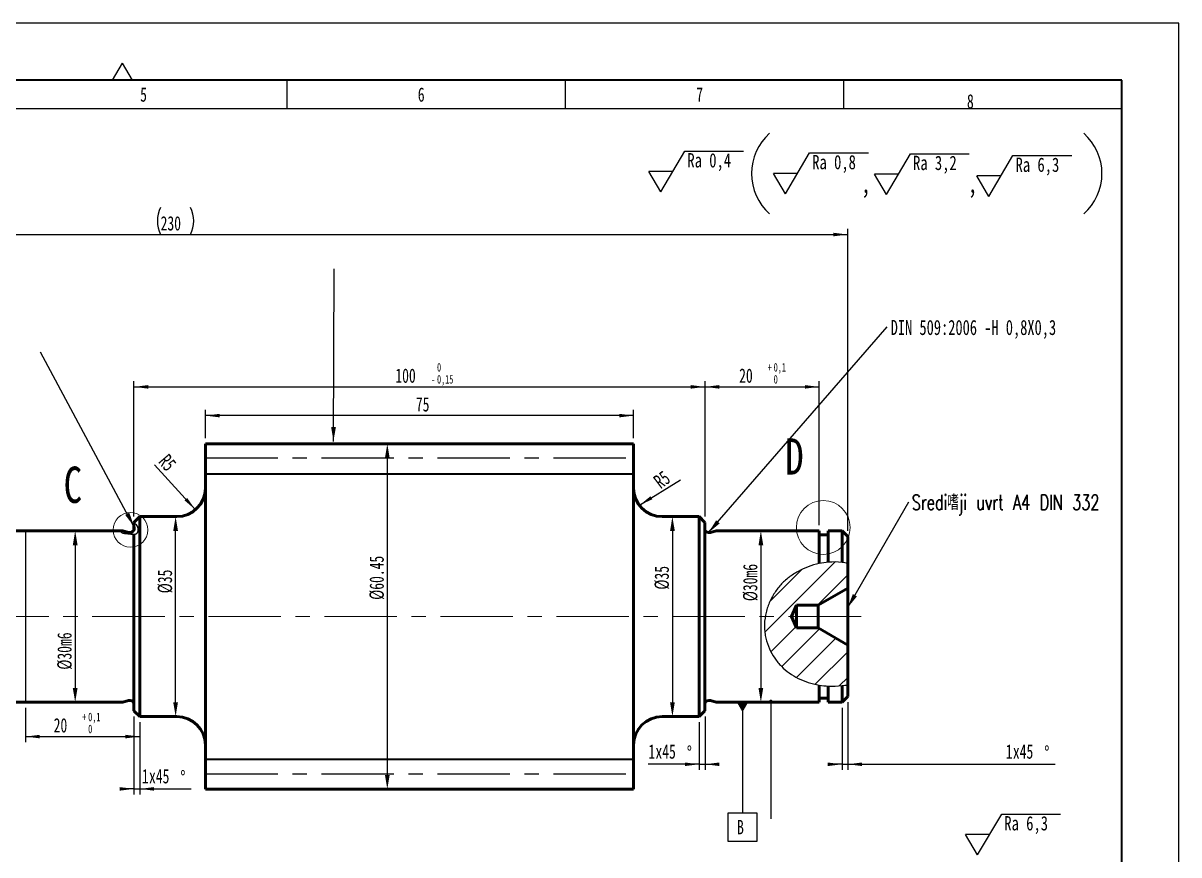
# Model space of a CAD drawing. Header units: millimetres. Extents: x 0 to 565, y 0 to 297.
# Drawn here: x 217.6 to 420, y 151.3 to 297 of the extents above; entities that cross this region are included whole.
import ezdxf

# ---------------------------------------------------------------- set-up
doc = ezdxf.new("R2010")
doc.units = ezdxf.units.MM
doc.header["$PDSIZE"] = -1
doc.linetypes.add('CENTERX2', pattern=[20.32, 12.7, -2.54, 2.54, -2.54])
doc.layers.add('SAST-DEBELO', color=218, linetype='Continuous', lineweight=35)
doc.layers.add('SAST-TANKO', color=218, linetype='Continuous')
doc.layers.add('SLD-0', color=7, linetype='Continuous')
doc.styles.add('SLDTEXTSTYLE0', font='TXT', dxfattribs={"width": 0.75})
doc.styles.add('SLDTEXTSTYLE2', font='TXT', dxfattribs={"width": 0.7})
doc.styles.add('SLDTEXTSTYLE3', font='TXT', dxfattribs={"width": 0.7, "bigfont": 'bigfont'})
doc.dimstyles.new('SLDDIMSTYLE0', dxfattribs={"dimtxt": 2.5, "dimasz": 2.5, "dimexe": 0, "dimexo": 0.0625, "dimtad": 1, "dimdec": 0, "dimrnd": 1e-09, "dimzin": 12, "dimdsep": 46, "dimtxsty": 'SLDTEXTSTYLE2', "dimsah": 1, "dimcen": 0.09, "dimadec": 0, "dimazin": 3, "dimtol": 1, "dimtp": 0.1, "dimtfac": 1, "dimtdec": 1, "dimtofl": 0, "dimtmove": 0, "dimatfit": 3, "dimfxl": 1, "dimfrac": 2, "dimtolj": 1, "dimarcsym": 0})
doc.dimstyles.new('SLDDIMSTYLE1', dxfattribs={"dimtxt": 2.5, "dimasz": 2.5, "dimexe": 0, "dimexo": 0.0625, "dimtad": 1, "dimdec": 0, "dimrnd": 1e-09, "dimzin": 12, "dimdsep": 46, "dimtxsty": 'SLDTEXTSTYLE2', "dimsah": 1, "dimcen": 0.09, "dimadec": 0, "dimazin": 3, "dimtfac": 1, "dimtdec": 1, "dimtofl": 0, "dimtmove": 0, "dimatfit": 3, "dimfxl": 1, "dimfrac": 2, "dimtolj": 1, "dimtzin": 12, "dimarcsym": 0})
doc.dimstyles.new('SLDDIMSTYLE2', dxfattribs={"dimtxt": 2.5, "dimasz": 2.5, "dimexe": 0, "dimexo": 0.0625, "dimtad": 1, "dimdec": 0, "dimrnd": 1e-09, "dimzin": 12, "dimdsep": 46, "dimtxsty": 'SLDTEXTSTYLE2', "dimsah": 1, "dimcen": 0.09, "dimadec": 0, "dimazin": 3, "dimtol": 1, "dimtm": 0.15, "dimtfac": 1, "dimtofl": 0, "dimtmove": 0, "dimatfit": 3, "dimfxl": 1, "dimfrac": 2, "dimtolj": 1, "dimarcsym": 0})
doc.dimstyles.new('SLDDIMSTYLE3', dxfattribs={"dimtxt": 2.5, "dimasz": 2.5, "dimexe": 0, "dimexo": 0.0625, "dimtad": 1, "dimrnd": 1e-09, "dimzin": 12, "dimdsep": 46, "dimtxsty": 'SLDTEXTSTYLE2', "dimsah": 1, "dimcen": 0.09, "dimadec": 0, "dimazin": 3, "dimtfac": 1, "dimtdec": 1, "dimtofl": 0, "dimtmove": 0, "dimatfit": 3, "dimfxl": 1, "dimfrac": 2, "dimtolj": 1, "dimtzin": 12, "dimarcsym": 0})
doc.dimstyles.new('SLDDIMSTYLE4', dxfattribs={"dimtxt": 2.5, "dimasz": 2.5, "dimexe": 0, "dimexo": 0.0625, "dimtad": 1, "dimdec": 0, "dimrnd": 1e-09, "dimzin": 12, "dimdsep": 46, "dimtxsty": 'SLDTEXTSTYLE2', "dimsah": 1, "dimcen": 0, "dimadec": 0, "dimazin": 3, "dimtfac": 1, "dimtdec": 1, "dimtofl": 0, "dimtmove": 1, "dimatfit": 3, "dimfxl": 1, "dimfrac": 2, "dimtolj": 1, "dimtzin": 12, "dimarcsym": 0})
doc.dimstyles.new('SLDDIMSTYLE5', dxfattribs={"dimtxt": 2.5, "dimasz": 2.5, "dimexe": 0, "dimexo": 0.0625, "dimtad": 1, "dimdec": 0, "dimrnd": 1e-09, "dimzin": 12, "dimdsep": 46, "dimtxsty": 'SLDTEXTSTYLE2', "dimsah": 1, "dimcen": 0.09, "dimadec": 0, "dimazin": 3, "dimtfac": 1, "dimtdec": 1, "dimtmove": 0, "dimatfit": 0, "dimfxl": 1, "dimfrac": 2, "dimtolj": 1, "dimtzin": 12, "dimarcsym": 0})
doc.dimstyles.new('SLDDIMSTYLE6', dxfattribs={"dimtxt": 0.18, "dimasz": 2.5, "dimexe": 0, "dimexo": 0.0625, "dimgap": 0, "dimtad": 0, "dimtih": 1, "dimtoh": 1, "dimdec": 0, "dimrnd": 1e-09, "dimzin": 0, "dimdsep": 46, "dimtxsty": 'Standard', "dimsah": 1, "dimcen": 0.09, "dimadec": 0, "dimazin": 0, "dimtfac": 2.5, "dimtdec": 0, "dimtofl": 0, "dimtmove": 0, "dimatfit": 3, "dimfxl": 1, "dimfrac": 2, "dimtolj": 1, "dimtzin": 0, "dimarcsym": 0})
doc.dimstyles.new('SLDDIMSTYLE8', dxfattribs={"dimtxt": 0.18, "dimasz": 0.62, "dimexe": 0, "dimexo": 0.0625, "dimgap": 0, "dimtad": 0, "dimtih": 1, "dimtoh": 1, "dimdec": 0, "dimrnd": 1e-09, "dimzin": 0, "dimdsep": 46, "dimtxsty": 'Standard', "dimblk1": 'DOT', "dimblk2": 'DOT', "dimsah": 1, "dimcen": 0.09, "dimadec": 0, "dimazin": 0, "dimtfac": 0.62, "dimtdec": 0, "dimtofl": 0, "dimtmove": 0, "dimatfit": 3, "dimldrblk": 'DOT', "dimfxl": 1, "dimfrac": 2, "dimtolj": 1, "dimtzin": 0, "dimarcsym": 0})

# ---------------------------------------------------------------- blocks, each defined once
blk = doc.blocks.new('SW_SFSYMBOL_0')
at = {"layer": 'SLD-0', "color": 0}
for p, q in [((-4.67, -3.57), (-0.46, 3.57)), ((-0.46, 3.57), (9.84, 3.57)), ((-4.67, -3.57), (-6.78, 0)), ((-2.57, 0), (-6.78, 0))]:
    blk.add_line(p, q, dxfattribs=at)
at = {"layer": 'SLD-0', "color": 0, "insert": (0, 3.22), "char_height": 2.5, "attachment_point": 1, "style": 'SLDTEXTSTYLE0'}
blk.add_mtext('Ra 0,4', dxfattribs=at)
blk = doc.blocks.new('SW_SFSYMBOL_1')
at = {"layer": 'SLD-0', "color": 0}
for p, q in [((-4.67, -3.57), (-0.46, 3.57)), ((-0.46, 3.57), (9.84, 3.57)), ((-4.67, -3.57), (-6.78, 0)), ((-2.57, 0), (-6.78, 0))]:
    blk.add_line(p, q, dxfattribs=at)
at = {"layer": 'SLD-0', "color": 0, "insert": (0, 3.22), "char_height": 2.5, "attachment_point": 1, "style": 'SLDTEXTSTYLE0'}
blk.add_mtext('Ra 0,8', dxfattribs=at)
blk = doc.blocks.new('SW_SFSYMBOL_2')
at = {"layer": 'SLD-0', "color": 0}
for p, q in [((-4.67, -3.57), (-0.46, 3.57)), ((-0.46, 3.57), (9.84, 3.57)), ((-4.67, -3.57), (-6.78, 0)), ((-2.57, 0), (-6.78, 0))]:
    blk.add_line(p, q, dxfattribs=at)
at = {"layer": 'SLD-0', "color": 0, "insert": (0, 3.22), "char_height": 2.5, "attachment_point": 1, "style": 'SLDTEXTSTYLE0'}
blk.add_mtext('Ra 3,2', dxfattribs=at)
blk = doc.blocks.new('SW_SFSYMBOL_3')
at = {"layer": 'SLD-0', "color": 0}
for p, q in [((-4.67, -3.57), (-0.46, 3.57)), ((-0.46, 3.57), (9.84, 3.57)), ((-4.67, -3.57), (-6.78, 0)), ((-2.57, 0), (-6.78, 0))]:
    blk.add_line(p, q, dxfattribs=at)
at = {"layer": 'SLD-0', "color": 0, "insert": (0, 3.22), "char_height": 2.5, "attachment_point": 1, "style": 'SLDTEXTSTYLE0'}
blk.add_mtext('Ra 6,3', dxfattribs=at)
blk = doc.blocks.new('_D')
at = {"layer": 'SLD-0', "transparency": 16777216}
for p, q in [((218.01, 177.06), (218.01, 171.04)), ((238.01, 174.56), (238.01, 171.04)), ((218.01, 172.04), (238.01, 172.04))]:
    blk.add_line(p, q, dxfattribs=at)
for points in [[(218.01, 172.04), (220.51, 171.73), (220.51, 172.35)], [(238.01, 172.04), (235.51, 172.35), (235.51, 171.73)]]:
    blk.add_solid(points, dxfattribs=at)
at = {"layer": 'SLD-0', "transparency": 16777216, "attachment_point": 1, "style": 'SLDTEXTSTYLE2'}
for s, insert, char_height in [('0,1', (228.99, 176.23), 1.5), ('20', (222.94, 175.27), 2.5), ('+', (227.94, 176.23), 1.5), ('0', (228.99, 174.13), 1.5)]:
    blk.add_mtext(s, dxfattribs=dict(at, insert=insert, char_height=char_height))
blk = doc.blocks.new('_D_1')
at = {"layer": 'SLD-0', "transparency": 16777216}
for p, q in [((249.51, 224.29), (249.51, 229.26)), ((324.51, 224.29), (324.51, 229.26)), ((324.51, 228.26), (249.51, 228.26))]:
    blk.add_line(p, q, dxfattribs=at)
for points in [[(249.51, 228.26), (252.01, 227.95), (252.01, 228.57)], [(324.51, 228.26), (322.01, 228.57), (322.01, 227.95)]]:
    blk.add_solid(points, dxfattribs=at)
at = {"layer": 'SLD-0', "transparency": 16777216, "insert": (286.37, 231.48), "char_height": 2.5, "attachment_point": 1, "style": 'SLDTEXTSTYLE2'}
blk.add_mtext('75', dxfattribs=at)
blk = doc.blocks.new('_D_2')
at = {"layer": 'SLD-0', "transparency": 16777216}
for p, q in [((237.01, 210.56), (237.01, 234.29)), ((237.01, 233.29), (337.01, 233.29)), ((337.01, 210.56), (337.01, 234.29))]:
    blk.add_line(p, q, dxfattribs=at)
for points in [[(237.01, 233.29), (239.51, 232.98), (239.51, 233.6)], [(337.01, 233.29), (334.51, 233.6), (334.51, 232.98)]]:
    blk.add_solid(points, dxfattribs=at)
at = {"layer": 'SLD-0', "transparency": 16777216, "attachment_point": 1, "style": 'SLDTEXTSTYLE2'}
for s, insert, char_height in [('0', (290.08, 237.47), 1.5), ('100', (282.78, 236.51), 2.5), ('0,15', (290.08, 235.37), 1.5), ('-', (289.03, 235.37), 1.5)]:
    blk.add_mtext(s, dxfattribs=dict(at, insert=insert, char_height=char_height))
blk = doc.blocks.new('_D_3')
at = {"layer": 'SLD-0', "transparency": 16777216}
for p, q in [((337.01, 210.56), (337.01, 234.29)), ((337.01, 233.29), (357.01, 233.29)), ((357.01, 209.06), (357.01, 234.29))]:
    blk.add_line(p, q, dxfattribs=at)
for points in [[(337.01, 233.29), (339.51, 232.98), (339.51, 233.6)], [(357.01, 233.29), (354.51, 233.6), (354.51, 232.98)]]:
    blk.add_solid(points, dxfattribs=at)
at = {"layer": 'SLD-0', "transparency": 16777216, "attachment_point": 1, "style": 'SLDTEXTSTYLE2'}
for s, insert, char_height in [('+', (347.99, 237.47), 1.5), ('0,1', (349.04, 237.47), 1.5), ('20', (342.99, 236.51), 2.5), ('0', (349.04, 235.37), 1.5)]:
    blk.add_mtext(s, dxfattribs=dict(at, insert=insert, char_height=char_height))
blk = doc.blocks.new('_D_5')
at = {"layer": 'Defpoints', "color": 0, "transparency": 16777216}
for p in [(244.3, 210.56), (244.51, 210.56), (244.51, 175.56)]:
    blk.add_point(p, dxfattribs=at)
at = {"layer": 'SLD-0', "color": 0, "lineweight": -2, "transparency": 16777216}
for p, q in [((244.44, 210.56), (244.3, 210.56)), ((244.3, 178.06), (244.3, 208.06)), ((244.44, 175.56), (244.3, 175.56))]:
    blk.add_line(p, q, dxfattribs=at)
at = {"layer": 'SLD-0', "color": 0, "transparency": 16777216}
for points in [[(243.88, 208.06), (244.71, 208.06), (244.3, 210.56)], [(243.88, 178.06), (244.71, 178.06), (244.3, 175.56)]]:
    blk.add_solid(points, dxfattribs=at)
at = {"layer": 'SLD-0', "color": 0, "transparency": 16777216, "insert": (241.17, 199.21), "char_height": 2.5, "attachment_point": 2, "rotation": 90, "style": 'SLDTEXTSTYLE2'}
blk.add_mtext('\\A1;%%C35', dxfattribs=at)
blk = doc.blocks.new('_D_6')
at = {"layer": 'Defpoints', "color": 0, "transparency": 16777216}
for p in [(249.51, 223.29), (249.51, 162.84), (281.37, 162.84)]:
    blk.add_point(p, dxfattribs=at)
at = {"layer": 'SLD-0', "color": 0, "lineweight": -2, "transparency": 16777216}
for p, q in [((249.57, 223.29), (281.37, 223.29)), ((281.37, 220.79), (281.37, 165.34)), ((249.57, 162.84), (281.37, 162.84))]:
    blk.add_line(p, q, dxfattribs=at)
at = {"layer": 'SLD-0', "color": 0, "transparency": 16777216}
for points in [[(280.95, 220.79), (281.79, 220.79), (281.37, 223.29)], [(280.95, 165.34), (281.79, 165.34), (281.37, 162.84)]]:
    blk.add_solid(points, dxfattribs=at)
at = {"layer": 'SLD-0', "color": 0, "transparency": 16777216, "insert": (278.25, 199.85), "char_height": 2.5, "attachment_point": 2, "rotation": 90, "style": 'SLDTEXTSTYLE2'}
blk.add_mtext('\\A1;%%C60.45', dxfattribs=at)
blk = doc.blocks.new('_D_7')
at = {"layer": 'Defpoints', "color": 0, "transparency": 16777216}
for p in [(329.51, 210.56), (329.51, 175.56), (331.3, 175.56)]:
    blk.add_point(p, dxfattribs=at)
at = {"layer": 'SLD-0', "color": 0, "lineweight": -2, "transparency": 16777216}
for p, q in [((329.57, 210.56), (331.3, 210.56)), ((331.3, 208.06), (331.3, 178.06)), ((329.57, 175.56), (331.3, 175.56))]:
    blk.add_line(p, q, dxfattribs=at)
at = {"layer": 'SLD-0', "color": 0, "transparency": 16777216}
for points in [[(330.89, 208.06), (331.72, 208.06), (331.3, 210.56)], [(330.89, 178.06), (331.72, 178.06), (331.3, 175.56)]]:
    blk.add_solid(points, dxfattribs=at)
at = {"layer": 'SLD-0', "color": 0, "transparency": 16777216, "insert": (328.18, 199.85), "char_height": 2.5, "width": 4.6917, "attachment_point": 2, "rotation": 90, "style": 'SLDTEXTSTYLE2'}
blk.add_mtext('\\A1;%%C35', dxfattribs=at)
blk = doc.blocks.new('_D_8')
at = {"layer": 'SLD-0', "transparency": 16777216}
blk.add_line((325.51, 212.55), (332.69, 217.03), dxfattribs=at)
blk.add_solid([(325.51, 212.55), (327.8, 213.61), (327.47, 214.14)], dxfattribs=at)
at = {"layer": 'SLD-0', "transparency": 16777216, "insert": (327.75, 217.34), "char_height": 2.5, "attachment_point": 1, "rotation": 36.9939, "style": 'SLDTEXTSTYLE2'}
blk.add_mtext('R5', dxfattribs=at)
blk = doc.blocks.new('_D_9')
at = {"layer": 'SLD-0', "transparency": 16777216}
blk.add_line((247.77, 211.77), (240.61, 219.63), dxfattribs=at)
blk.add_solid([(247.77, 211.77), (246.32, 213.83), (245.86, 213.41)], dxfattribs=at)
at = {"layer": 'SLD-0', "transparency": 16777216, "insert": (243.05, 221.74), "char_height": 2.5, "attachment_point": 1, "rotation": 310.7583, "style": 'SLDTEXTSTYLE2'}
blk.add_mtext('R5', dxfattribs=at)
blk = doc.blocks.new('_D_10')
at = {"layer": 'Defpoints', "color": 0, "transparency": 16777216}
for p in [(338.98, 208.06), (338.98, 178.06), (346.79, 178.06)]:
    blk.add_point(p, dxfattribs=at)
at = {"layer": 'SLD-0', "color": 0, "lineweight": -2, "transparency": 16777216}
for p, q in [((339.04, 208.06), (346.79, 208.06)), ((346.79, 205.56), (346.79, 180.56)), ((339.04, 178.06), (346.79, 178.06))]:
    blk.add_line(p, q, dxfattribs=at)
at = {"layer": 'SLD-0', "color": 0, "transparency": 16777216}
for points in [[(346.38, 205.56), (347.21, 205.56), (346.79, 208.06)], [(346.38, 180.56), (347.21, 180.56), (346.79, 178.06)]]:
    blk.add_solid(points, dxfattribs=at)
at = {"layer": 'SLD-0', "color": 0, "transparency": 16777216, "insert": (343.67, 199.02), "char_height": 2.5, "width": 7.9, "attachment_point": 2, "rotation": 90, "style": 'SLDTEXTSTYLE2'}
blk.add_mtext('\\A1;%%C30m6', dxfattribs=at)
blk = doc.blocks.new('_D_11')
at = {"layer": 'SLD-0', "transparency": 16777216}
for p, q in [((237.01, 175.56), (237.01, 161.88)), ((238.01, 174.56), (238.01, 161.88)), ((237.01, 162.88), (234.51, 162.88)), ((237.01, 162.88), (238.01, 162.88)), ((238.01, 162.88), (247.04, 162.88))]:
    blk.add_line(p, q, dxfattribs=at)
for points in [[(237.01, 162.88), (234.51, 163.19), (234.51, 162.57)], [(238.01, 162.88), (240.51, 162.57), (240.51, 163.19)]]:
    blk.add_solid(points, dxfattribs=at)
at = {"layer": 'SLD-0', "transparency": 16777216, "char_height": 2.5, "attachment_point": 1, "style": 'SLDTEXTSTYLE2'}
for s, insert in [('1', (238.39, 166.35)), ('x45', (239.64, 166.35)), ('%%d', (245.14, 166.1))]:
    blk.add_mtext(s, dxfattribs=dict(at, insert=insert))
blk = doc.blocks.new('_D_13')
at = {"layer": 'SLD-0', "transparency": 16777216}
for p, q in [((336.01, 174.56), (336.01, 166.19)), ((337.01, 175.56), (337.01, 166.19)), ((336.01, 167.19), (327.08, 167.19)), ((336.01, 167.19), (337.01, 167.19)), ((337.01, 167.19), (339.51, 167.19))]:
    blk.add_line(p, q, dxfattribs=at)
for points in [[(336.01, 167.19), (333.51, 167.5), (333.51, 166.88)], [(337.01, 167.19), (339.51, 166.88), (339.51, 167.5)]]:
    blk.add_solid(points, dxfattribs=at)
at = {"layer": 'SLD-0', "transparency": 16777216, "char_height": 2.5, "attachment_point": 1, "style": 'SLDTEXTSTYLE2'}
for s, insert in [('1', (327.08, 170.67)), ('x45', (328.33, 170.67)), ('%%d', (333.83, 170.42))]:
    blk.add_mtext(s, dxfattribs=dict(at, insert=insert))
blk = doc.blocks.new('_D_14')
at = {"layer": 'SLD-0', "transparency": 16777216}
for p, q in [((361.01, 177.06), (361.01, 166.19)), ((362.01, 178.06), (362.01, 166.19)), ((361.01, 167.19), (358.51, 167.19)), ((361.01, 167.19), (362.01, 167.19)), ((362.01, 167.19), (398.33, 167.19))]:
    blk.add_line(p, q, dxfattribs=at)
for points in [[(361.01, 167.19), (358.51, 167.5), (358.51, 166.88)], [(362.01, 167.19), (364.51, 166.88), (364.51, 167.5)]]:
    blk.add_solid(points, dxfattribs=at)
at = {"layer": 'SLD-0', "transparency": 16777216, "char_height": 2.5, "attachment_point": 1, "style": 'SLDTEXTSTYLE2'}
for s, insert in [('1', (389.68, 170.67)), ('x45', (390.93, 170.67)), ('%%d', (396.43, 170.42))]:
    blk.add_mtext(s, dxfattribs=dict(at, insert=insert))
blk = doc.blocks.new('_D_15')
at = {"layer": 'Defpoints', "color": 0, "transparency": 16777216}
for p in [(235.03, 208.06), (226.71, 178.06), (235.03, 178.06)]:
    blk.add_point(p, dxfattribs=at)
at = {"layer": 'SLD-0', "color": 0, "lineweight": -2, "transparency": 16777216}
for p, q in [((234.97, 208.06), (226.71, 208.06)), ((226.71, 205.56), (226.71, 180.56)), ((234.97, 178.06), (226.71, 178.06))]:
    blk.add_line(p, q, dxfattribs=at)
at = {"layer": 'SLD-0', "color": 0, "transparency": 16777216}
for points in [[(226.29, 205.56), (227.13, 205.56), (226.71, 208.06)], [(226.29, 180.56), (227.13, 180.56), (226.71, 178.06)]]:
    blk.add_solid(points, dxfattribs=at)
at = {"layer": 'SLD-0', "color": 0, "transparency": 16777216, "insert": (223.58, 187.02), "char_height": 2.5, "attachment_point": 2, "rotation": 90, "style": 'SLDTEXTSTYLE2'}
blk.add_mtext('\\A1;%%C30m6', dxfattribs=at)
blk = doc.blocks.new('_D_17')
at = {"layer": 'SLD-0', "transparency": 16777216}
for p, q in [((132.01, 205.44), (132.01, 260.97)), ((132.01, 259.97), (362.01, 259.97)), ((362.01, 208.06), (362.01, 260.97))]:
    blk.add_line(p, q, dxfattribs=at)
for centre, start, end in [((246.42, 262.35), 153.4349, 206.5651), ((242.17, 262.35), 333.4349, 26.5651)]:
    blk.add_arc(centre, 5.31, start, end, dxfattribs=at)
for points in [[(132.01, 259.97), (134.51, 259.66), (134.51, 260.28)], [(362.01, 259.97), (359.51, 260.28), (359.51, 259.66)]]:
    blk.add_solid(points, dxfattribs=at)
at = {"layer": 'SLD-0', "transparency": 16777216, "insert": (241.67, 263.19), "char_height": 2.5, "attachment_point": 1, "style": 'SLDTEXTSTYLE2'}
blk.add_mtext('230', dxfattribs=at)
blk = doc.blocks.new('SW_NOTE_0_3')
at = {"layer": 'SLD-0', "color": 0, "insert": (0.53, 1.21), "char_height": 2.6458, "attachment_point": 1, "style": 'SLDTEXTSTYLE3'}
blk.add_mtext('Sredi嗜ji uvrt A4 DIN 332', dxfattribs=at)
blk = doc.blocks.new('SW_NOTE_0_6')
at = {"layer": 'SLD-0', "color": 0, "insert": (0.6, 1.22), "char_height": 2.6458, "attachment_point": 1, "style": 'SLDTEXTSTYLE2'}
blk.add_mtext('DIN 509:2006 -H 0,8X0,3', dxfattribs=at)
blk = doc.blocks.new('_Dot')
at = {"color": 0, "linetype": 'ByBlock', "lineweight": -2}
blk.add_line((-0.5, 0), (-1, 0), dxfattribs=at)
at = {"color": 0, "linetype": 'ByBlock', "const_width": 0.5}
blk.add_lwpolyline([(-0.25, 0, 1), (0.25, 0, 1)], format="xyb", close=True, dxfattribs=at)
blk = doc.blocks.new('SW_DATUMTAG_1')
at = {"layer": 'SLD-0', "color": 0}
for p, q in [((0.96, 23.85), (0.96, 4.48)), ((-1.54, -0.52), (-1.54, 4.48)), ((-1.54, 4.48), (3.46, 4.48)), ((3.46, 4.48), (3.46, -0.52)), ((3.46, -0.52), (-1.54, -0.52))]:
    blk.add_line(p, q, dxfattribs=at)
blk.add_solid([(1.96, 23.85), (-0.04, 23.85), (0.96, 22.1)], dxfattribs=at)
at = {"layer": 'SLD-0', "color": 0, "insert": (0, 3.22), "char_height": 2.5, "attachment_point": 1, "style": 'SLDTEXTSTYLE2'}
blk.add_mtext('B', dxfattribs=at)
blk = doc.blocks.new('SW_SFSYMBOL_4')
at = {"layer": 'SLD-0', "color": 0}
for p, q in [((-4.67, -3.57), (-0.46, 3.57)), ((-0.46, 3.57), (9.84, 3.57)), ((-4.67, -3.57), (-6.78, 0)), ((-2.57, 0), (-6.78, 0))]:
    blk.add_line(p, q, dxfattribs=at)
at = {"layer": 'SLD-0', "color": 0, "insert": (0, 3.22), "char_height": 2.5, "attachment_point": 1, "style": 'SLDTEXTSTYLE0'}
blk.add_mtext('Ra 6,3', dxfattribs=at)

msp = doc.modelspace()

# ---------------------------------------------------------------- hatches: boundary and pattern name
at = {"linetype": 'Continuous', "lineweight": 25}
h = msp.add_hatch(dxfattribs=at)
h.set_pattern_fill('ANSI31', style=0)
edge = h.paths.add_edge_path(flags=0)
edge.add_line((237.00681, 208.86076), (237.03172, 208.76782))
edge.add_arc((236.25898, 208.56076), 0.8, -105, 15, ccw=False)
edge.add_line((236.05192, 207.78802), (235.03404, 208.06076))
edge.add_line((235.03404, 208.06076), (234.68806, 208.06076))
edge.add_spline(control_points=[(234.68806, 208.06076), (234.69628, 208.01), (234.80816, 207.62701), (236.08928, 207.63878), (237.85519, 207.18928), (237.78247, 208.96678), (237.21727, 209.28128), (237.00681, 209.35355)], knot_values=[0.355231156, 0.355231156, 0.355231156, 0.355231156, 0.374798041, 0.514075979, 0.742473986, 0.895475597, 0.975753033, 0.975753033, 0.975753033, 0.975753033], weights=[1, 1, 1, 1, 1, 1, 1, 1], degree=3, periodic=0)
edge.add_line((237.00681, 209.35355), (237.00681, 208.86076))
h = msp.add_hatch(dxfattribs=at)
h.set_pattern_fill('ANSI31', style=0)
edge = h.paths.add_edge_path(flags=0)
edge.add_line((362.00681, 181.11294), (362.00681, 188.06076))
edge.add_line((362.00681, 188.06076), (356.81066, 191.06076))
edge.add_line((356.81066, 191.06076), (353.00681, 191.06076))
edge.add_line((353.00681, 191.06076), (352.17839, 193.06076))
edge.add_line((352.17839, 193.06076), (353.00681, 195.06076))
edge.add_line((353.00681, 195.06076), (356.81066, 195.06076))
edge.add_line((356.81066, 195.06076), (362.00681, 198.06076))
edge.add_line((362.00681, 198.06076), (362.00681, 202.38005))
edge.add_spline(control_points=[(362.00681, 202.38005), (358.87063, 203.04401), (354.2996, 202.03989), (348.87687, 197.72334), (346.26181, 191.07787), (350.56621, 182.11402), (357.95102, 180.33939), (362.00681, 181.11294)], knot_values=[0.019063907, 0.019063907, 0.019063907, 0.019063907, 0.153406817, 0.202495865, 0.320447517, 0.430161921, 0.597228389, 0.597228389, 0.597228389, 0.597228389], weights=[1, 1, 1, 1, 1, 1, 1, 1], degree=3, periodic=0)

# ---------------------------------------------------------------- linework, layer by layer
at = {"color": 7, "linetype": 'Continuous', "lineweight": 50}
for p, q in [((324.50681, 223.28576), (249.50681, 223.28576)), ((249.50681, 223.28576), (249.50681, 162.83576)), ((324.50681, 223.28576), (324.50681, 162.83576)), ((238.00681, 210.56076), (237.00681, 209.56076)), ((244.50681, 210.56076), (238.00681, 210.56076)), ((238.00681, 210.56076), (238.00681, 193.06076)), ((336.00681, 210.56076), (329.50681, 210.56076)), ((337.00681, 209.56076), (336.00681, 210.56076)), ((336.00681, 175.56076), (336.00681, 210.56076)), ((237.00681, 209.35355), (237.00681, 209.56076)), ((237.00681, 208.86076), (237.00681, 209.35355)), ((237.03172, 208.76782), (237.00681, 208.86076)), ((237.00681, 208.27661), (237.00681, 208.86076)), ((337.00681, 209.56076), (337.00681, 176.56076)), ((234.68806, 208.06076), (189.93788, 208.06076)), ((234.68806, 208.06076), (235.03404, 208.06076)), ((235.03404, 208.06076), (236.05192, 207.78802)), ((237.00681, 176.56076), (237.00681, 207.487)), ((338.97959, 208.06076), (337.96171, 207.78802)), ((357.00681, 208.06076), (338.97959, 208.06076)), ((357.00681, 208.06076), (357.00681, 202.34206)), ((358.60681, 207.36076), (357.00681, 207.36076)), ((361.00681, 208.06076), (358.60681, 208.06076)), ((358.60681, 208.06076), (358.60681, 202.58009)), ((362.00681, 207.06076), (361.00681, 208.06076)), ((361.00681, 202.54425), (361.00681, 208.06076)), ((362.00681, 207.06076), (362.00681, 202.38005)), ((362.00681, 198.06076), (362.00681, 202.38005)), ((356.81066, 195.06076), (362.00681, 198.06076)), ((362.00681, 188.06076), (362.00681, 198.06076)), ((352.17839, 193.06076), (353.00681, 195.06076)), ((353.00681, 191.06076), (353.00681, 195.06076)), ((353.00681, 195.06076), (356.81066, 195.06076)), ((356.81066, 191.06076), (356.81066, 195.06076)), ((238.00681, 193.06076), (238.00681, 175.56076)), ((353.00681, 191.06076), (352.17839, 193.06076)), ((356.81066, 191.06076), (353.00681, 191.06076)), ((362.00681, 188.06076), (356.81066, 191.06076)), ((362.00681, 181.11294), (362.00681, 188.06076)), ((357.00681, 181.06862), (357.00681, 178.06076)), ((358.60681, 180.88933), (358.60681, 178.06076)), ((361.00681, 178.06076), (361.00681, 180.96029)), ((362.00681, 181.11294), (362.00681, 179.06076)), ((235.03404, 178.06076), (236.05192, 178.3335)), ((337.96171, 178.3335), (338.97959, 178.06076)), ((357.00681, 178.76076), (358.60681, 178.76076)), ((361.00681, 178.06076), (362.00681, 179.06076)), ((207.10833, 178.06076), (235.03404, 178.06076)), ((237.00681, 176.56076), (238.00681, 175.56076)), ((336.00681, 175.56076), (337.00681, 176.56076)), ((338.97959, 178.06076), (357.00681, 178.06076)), ((358.60681, 178.06076), (361.00681, 178.06076)), ((238.00681, 175.56076), (244.50681, 175.56076)), ((329.50681, 175.56076), (336.00681, 175.56076)), ((249.50681, 162.83576), (324.50681, 162.83576))]:
    msp.add_line(p, q, dxfattribs=at)
at = {"color": 7, "linetype": 'Continuous', "lineweight": 18}
for centre, radius in [((357.72654, 208.6671), 4.71347), ((236.39529, 208.23589), 3.04159)]:
    msp.add_circle(centre, radius, dxfattribs=at)
at = {"color": 7, "linetype": 'Continuous', "lineweight": 50}
for centre, radius, start, end in [((244.50681, 215.56076), 5, 270, 0), ((329.50681, 215.56076), 5, 180, 270), ((236.25898, 208.56076), 0.8, 255, 15), ((337.75465, 208.56076), 0.8, 200.8049114, 285), ((236.25898, 177.56076), 0.8, 20.8049114, 105), ((337.75465, 177.56076), 0.8, 75, 159.1950886), ((244.50681, 170.56076), 5, 0, 90), ((329.50681, 170.56076), 5, 90, 180)]:
    msp.add_arc(centre, radius, start, end, dxfattribs=at)
at = {"color": 7, "linetype": 'Continuous', "lineweight": 25}
for points, knots in [([(237.00681, 207.487), (237.08037, 207.49061), (237.15763, 207.49785), (237.28738, 207.52885), (237.33287, 207.54244), (237.40779, 207.57583), (237.43382, 207.58914), (237.48898, 207.62403), (237.51819, 207.64582), (237.57506, 207.70034), (237.60223, 207.7334), (237.64457, 207.79794), (237.66064, 207.8295), (237.6995, 207.91781), (237.71446, 207.97066), (237.74731, 208.11615), (237.7532, 208.19966), (237.75511, 208.42782), (237.73365, 208.54982), (237.67443, 208.76229), (237.63503, 208.85156), (237.50111, 209.07444), (237.38862, 209.16349), (237.17887, 209.29062), (237.08126, 209.32798), (237.00681, 209.35355)], [0, 0, 0, 0, 0.0625, 0.0625, 0.09375, 0.09375, 0.109375, 0.109375, 0.125, 0.125, 0.140625, 0.140625, 0.15625, 0.15625, 0.1875, 0.1875, 0.25, 0.25, 0.375, 0.375, 0.5, 0.5, 0.75, 0.75, 1, 1, 1, 1]), ([(234.68806, 208.06076), (234.68806, 208.06076), (234.68943, 208.02884), (234.72327, 207.93321), (234.73945, 207.8934), (234.79817, 207.82261), (234.82376, 207.79704), (234.9008, 207.74396), (234.9526, 207.7158), (235.03404, 207.68983)], [0, 0, 0, 0, 0.5, 0.5, 0.75, 0.75, 0.875, 0.875, 1, 1, 1, 1]), ([(235.03404, 207.68983), (235.08568, 207.67337), (235.13943, 207.66121), (235.2387, 207.64288), (235.28541, 207.63635), (235.41748, 207.62024), (235.49789, 207.6137), (235.65558, 207.60101), (235.73229, 207.59519), (235.88996, 207.58037), (235.97084, 207.57144), (236.05192, 207.56193)], [0, 0, 0, 0, 0.125, 0.125, 0.25, 0.25, 0.5, 0.5, 0.75, 0.75, 1, 1, 1, 1]), ([(236.05192, 207.56193), (236.06866, 207.55996), (236.09829, 207.55647), (236.15078, 207.55015), (236.20404, 207.54369), (236.26966, 207.53574), (236.35219, 207.52587), (236.43644, 207.51624), (236.61382, 207.49743), (236.80532, 207.48422), (236.97611, 207.48394), (237.06304, 207.49062), (237.04996, 207.48968), (237.04717, 207.48948)], [0, 0, 0, 0, 0.018450376, 0.032674673, 0.046952651, 0.064584996, 0.0958673, 0.147763516, 0.20087383, 0.447258377, 0.698552945, 0.93579289, 1, 1, 1, 1]), ([(357.00681, 202.34206), (356.34274, 202.20051), (355.70766, 202.01232), (354.48326, 201.5541), (353.89402, 201.28395), (353.04098, 200.81616), (352.76177, 200.64979), (352.21399, 200.29425), (351.94637, 200.10538), (351.17568, 199.51179), (350.69992, 199.07723), (350.04686, 198.35823), (349.83929, 198.10734), (349.44376, 197.58246), (349.25483, 197.3068), (348.72708, 196.45743), (348.426, 195.86213), (348.05226, 194.9225), (347.9406, 194.60071), (347.74672, 193.94289), (347.66602, 193.61214), (347.47294, 192.61436), (347.40887, 191.94189), (347.42342, 190.92062), (347.44751, 190.57964), (347.53049, 189.91462), (347.58926, 189.5879), (347.81316, 188.62392), (348.02861, 187.99779), (348.55245, 186.83373), (348.86139, 186.28951), (349.38969, 185.52248), (349.57755, 185.2742), (349.96997, 184.80047), (350.17476, 184.57446), (350.81531, 183.92706), (351.27765, 183.53651), (352.27428, 182.82792), (352.80142, 182.51511), (353.90487, 181.96864), (354.48284, 181.73372), (355.39833, 181.43797), (355.71263, 181.34874), (356.35089, 181.1924), (356.67567, 181.12496), (357.00681, 181.06862)], [0, 0, 0, 0, 0.0625, 0.0625, 0.125, 0.125, 0.15625, 0.15625, 0.1875, 0.1875, 0.25, 0.25, 0.28125, 0.28125, 0.3125, 0.3125, 0.375, 0.375, 0.40625, 0.40625, 0.4375, 0.4375, 0.5, 0.5, 0.53125, 0.53125, 0.5625, 0.5625, 0.625, 0.625, 0.6875, 0.6875, 0.71875, 0.71875, 0.75, 0.75, 0.8125, 0.8125, 0.875, 0.875, 0.9375, 0.9375, 0.96875, 0.96875, 1, 1, 1, 1])]:
    msp.add_open_spline(points, degree=3, knots=knots, dxfattribs=at)
for points in [[(358.60681, 202.58009), (358.0648, 202.53432), (357.53189, 202.45398), (357.00681, 202.34206)], [(361.00681, 202.54425), (360.20886, 202.63842), (359.4088, 202.64783), (358.60681, 202.58009)], [(362.00681, 202.38005), (361.6708, 202.45119), (361.33792, 202.50518), (361.00681, 202.54425)], [(357.00681, 181.06862), (357.52937, 180.97972), (358.06204, 180.91931), (358.60681, 180.88933)], [(358.60681, 180.88933), (359.41266, 180.84498), (360.21259, 180.8687), (361.00681, 180.96029)], [(361.00681, 180.96029), (361.34566, 180.99937), (361.67978, 181.05056), (362.00681, 181.11294)]]:
    msp.add_open_spline(points, degree=3, dxfattribs=at)
at = {"layer": 'SAST-DEBELO'}
for p, q in [((410, 287), (20, 287)), ((410, 10), (410, 287))]:
    msp.add_line(p, q, dxfattribs=at)
at = {"layer": 'SAST-DEBELO', "color": 0}
for p, q in [((249.50681, 218.03576), (324.50681, 218.03576)), ((249.50681, 168.08576), (324.50681, 168.08576))]:
    msp.add_line(p, q, dxfattribs=at)
at = {"layer": 'SAST-TANKO'}
for p, q in [((420, 297), (0, 297)), ((420, 0), (420, 297)), ((233.268, 287), (235, 290)), ((236.732, 287), (235, 290)), ((233.268, 287), (236.732, 287)), ((263.75, 287), (263.75, 282)), ((312.5, 287), (312.5, 282)), ((361.25, 287), (361.25, 282)), ((410, 282), (25, 282))]:
    msp.add_line(p, q, dxfattribs=at)
at = {"layer": 'SLD-0', "linetype": 'CENTERX2'}
for p, q in [((249.50681, 220.88672), (324.50681, 220.88672)), ((249.50681, 165.51672), (324.50681, 165.51672))]:
    msp.add_line(p, q, dxfattribs=at)
at = {"layer": 'SLD-0'}
msp.add_line((218.00681, 208.06076), (218.00681, 178.06076), dxfattribs=at)
at = {"layer": 'SLD-0', "linetype": 'CENTERX2', "lineweight": 18}
msp.add_line((128.11193, 193.06076), (365.75333, 193.06076), dxfattribs=at)
at = {"layer": 'SLD-0'}
for centre, radius, start, end in [((354.59687, 270.64976), 9.43446, 131.6778169, 228.3221831), ((397.18394, 270.64976), 9.34747, 311.0753489, 48.9246511)]:
    msp.add_arc(centre, radius, start, end, dxfattribs=at)

# ---------------------------------------------------------------- block references
for name, p in [('SW_SFSYMBOL_0', (333.92549, 271.00464)), ('SW_SFSYMBOL_1', (355.78571, 270.6821)), ('SW_SFSYMBOL_2', (373.44519, 270.5482)), ('SW_SFSYMBOL_3', (391.39939, 270.2281)), ('SW_NOTE_0_6', (368.92634, 243.8026)), ('SW_NOTE_0_3', (372.7073, 213.16375)), ('SW_DATUMTAG_1', (342.62064, 154.21007)), ('SW_SFSYMBOL_4', (389.42744, 154.8917))]:
    msp.add_blockref(name, p, dxfattribs=at)

# ---------------------------------------------------------------- texts
at = {"color": 7, "linetype": 'Continuous', "lineweight": 18, "char_height": 6.35, "attachment_point": 1, "style": 'SLDTEXTSTYLE0'}
for s, insert in [('D', (351.0513, 224.27452)), ('C', (224.67723, 219.32123))]:
    msp.add_mtext(s, dxfattribs=dict(at, insert=insert))
at = {"layer": 'SAST-TANKO', "char_height": 2.5, "attachment_point": 1, "style": 'SLDTEXTSTYLE2'}
for s, insert in [('5', (238.08837, 285.74107)), ('6', (286.71342, 285.74107)), ('7', (335.46645, 285.74107)), ('8', (382.88967, 284.55073))]:
    msp.add_mtext(s, dxfattribs=dict(at, insert=insert))
at = {"layer": 'SLD-0', "char_height": 3.5, "attachment_point": 1, "style": 'SLDTEXTSTYLE0'}
for insert in [(364.28611, 270.77961), (382.98106, 270.77961)]:
    msp.add_mtext(',', dxfattribs=dict(at, insert=insert))

# ---------------------------------------------------------------- dimensions: what is measured, and where the dimension line sits
at = {"layer": 'SLD-0'}
for base, p1, p2, text, dimstyle, picture, middle in [((362.00681, 259.97212), (132.00681, 204.43813), (362.00681, 207.06076), '(<>)', 'SLDDIMSTYLE1', '_D_17', (244.297, 259.97212)), ((362.00681, 167.19488), (361.00681, 178.06076), (362.00681, 179.06076), '<>x45%%d', 'SLDDIMSTYLE5', '_D_14', (394.00681, 167.19488)), ((238.00681, 162.87888), (237.00681, 176.56076), (238.00681, 175.56076), '<>x45%%d', 'SLDDIMSTYLE5', '_D_11', (242.71412, 162.87888)), ((337.00681, 167.19488), (336.00681, 175.56076), (337.00681, 176.56076), '<>x45%%d', 'SLDDIMSTYLE5', '_D_13', (331.40316, 167.19488))]:
    dim = msp.add_linear_dim(base=base, p1=p1, p2=p2, text=text, dimstyle=dimstyle, dxfattribs=at)
    dim.commit()
    dim.dimension.update_dxf_attribs({"geometry": picture, "text_midpoint": middle, "dimtype": 160})
for base, p1, p2, dimstyle, picture, middle in [((337.00681, 233.28576), (237.00681, 209.56076), (337.00681, 209.56076), 'SLDDIMSTYLE2', '_D_2', (288.12207, 233.28576)), ((357.00681, 233.28576), (337.00681, 209.56076), (357.00681, 208.06076), 'SLDDIMSTYLE0', '_D_3', (347.17481, 233.28576)), ((249.50681, 228.25619), (324.50681, 223.28576), (249.50681, 223.28576), 'SLDDIMSTYLE1', '_D_1', (288.12207, 228.25619)), ((238.00681, 172.04362), (218.00681, 178.06076), (238.00681, 175.56076), 'SLDDIMSTYLE0', '_D', (227.12923, 172.04362))]:
    dim = msp.add_linear_dim(base=base, p1=p1, p2=p2, dimstyle=dimstyle, dxfattribs=at)
    dim.commit()
    dim.dimension.update_dxf_attribs({"geometry": picture, "text_midpoint": middle, "dimtype": 160})
for base, p1, p2, text, dimstyle, picture, middle in [((281.37031, 162.83576), (249.50681, 223.28576), (249.50681, 162.83576), '%%C<>', 'SLDDIMSTYLE3', '_D_6', (281.37031, 199.84807)), ((244.297, 210.56076), (244.50681, 175.56076), (244.50681, 210.56076), '%%C<>', 'SLDDIMSTYLE1', '_D_5', (244.297, 199.20539)), ((331.30362, 175.56076), (329.50681, 210.56076), (329.50681, 175.56076), '%%C<>', 'SLDDIMSTYLE1', '_D_7', (331.30362, 199.84807)), ((226.70882, 178.06076), (235.03404, 208.06076), (235.03404, 178.06076), '%%C<>m6', 'SLDDIMSTYLE1', '_D_15', (226.70882, 187.01947)), ((346.79485, 178.06076), (338.97959, 208.06076), (338.97959, 178.06076), '%%C<>m6', 'SLDDIMSTYLE1', '_D_10', (346.79485, 199.01759))]:
    dim = msp.add_linear_dim(base=base, p1=p1, p2=p2, angle=90, text=text, dimstyle=dimstyle, dxfattribs=at)
    dim.commit()
    dim.dimension.update_dxf_attribs({"geometry": picture, "text_midpoint": middle, "dimtype": 160})
for center, mpoint, picture, middle in [((244.50681, 215.56076), (247.77116, 211.77341), '_D_9', (241.7051, 218.81137)), ((329.50681, 215.56076), (325.51332, 212.55211), '_D_8', (331.30363, 216.91446))]:
    dim = msp.add_radius_dim(center=center, mpoint=mpoint, dimstyle='SLDDIMSTYLE4', dxfattribs=at)
    dim.commit()
    dim.dimension.update_dxf_attribs({"geometry": picture, "text_midpoint": middle, "dimtype": 164})

# ---------------------------------------------------------------- leaders
for points, dimstyle in [([(271.93998, 223.74401), (272.06794, 253.98124)], 'SLDDIMSTYLE6'), ([(337.6366, 207.76952), (368.92634, 243.8026)], 'SLDDIMSTYLE6'), ([(237.00681, 208.86076), (220.65205, 239.36975)], 'SLDDIMSTYLE6'), ([(362.00681, 194.63573), (372.7073, 213.16375)], 'SLDDIMSTYLE6'), ([(348.52764, 178.20137), (348.52764, 157.63134)], 'SLDDIMSTYLE8')]:
    msp.add_leader(points, dimstyle=dimstyle, dxfattribs=at)

doc.saveas('drawing.dxf')
